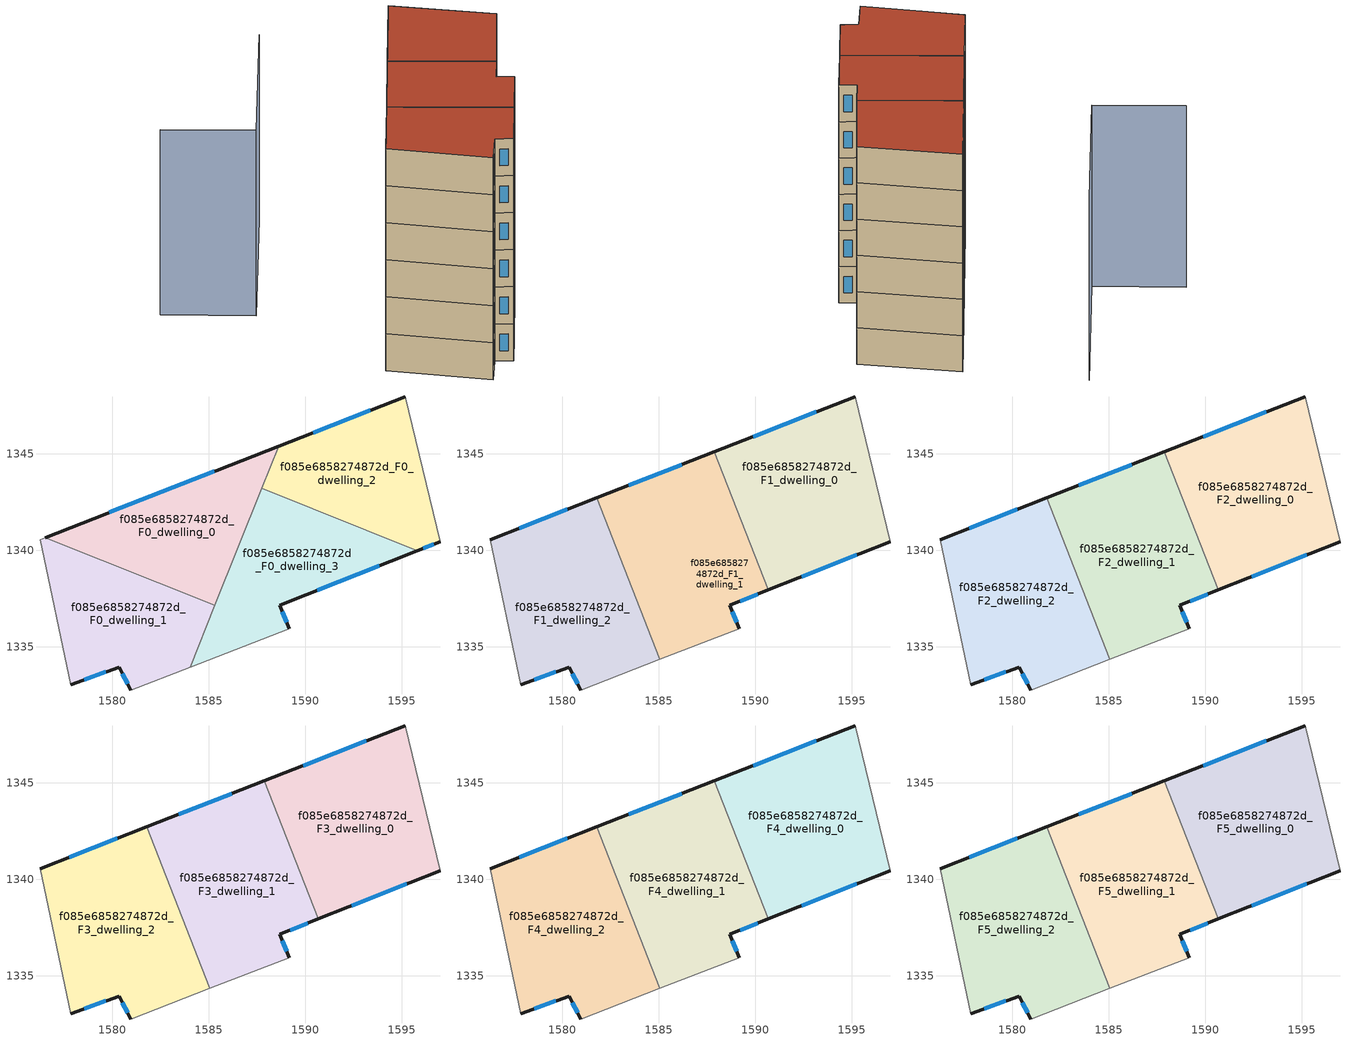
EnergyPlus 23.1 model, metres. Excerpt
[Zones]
f085e6858274872d_F0_dwelling_0
 floor ground (EU_floor_Construction): 1588.61,1345.39 1585.31,1337.15 1576.53,1340.67 z0
 wall outside (EU_wall_Construction): 1588.61,1345.39 1576.53,1340.67 z0:3
 wall to f085e6858274872d_F0_dwelling_1 (EU_wall_Construction): 1576.53,1340.67 1585.31,1337.15 z0:3
 wall to f085e6858274872d_F0_dwelling_3 (EU_wall_Construction): 1585.31,1337.15 1587.74,1343.21 z0:3
 wall to f085e6858274872d_F0_dwelling_2 (EU_wall_Construction): 1587.74,1343.21 1588.61,1345.39 z0:3
 window (EU_Window_Construction): 1585.28,1344.09 1579.85,1341.97 z0.83:2.17
f085e6858274872d_F0_dwelling_1
 floor ground (EU_floor_Construction): 1585.31,1337.15 1584.03,1333.95 1580.96,1332.75 1580.36,1333.96 1577.85,1333.06 1576.26,1340.56 1576.53,1340.67 z0
 wall outside (EU_wall_Construction): 1577.85,1333.06 1580.36,1333.96 1580.96,1332.75 z0:3
 wall adiabatic (EU_wall_Construction): 1580.96,1332.75 1584.03,1333.95 / 1576.53,1340.67 1576.26,1340.56 1577.85,1333.06 z0:3
 wall to f085e6858274872d_F0_dwelling_3 (EU_wall_Construction): 1584.03,1333.95 1585.31,1337.15 z0:3
 window (EU_Window_Construction): 1580.52,1333.63 1580.79,1333.09 / 1578.54,1333.3 1579.67,1333.71 z0.83:2.17
f085e6858274872d_F0_dwelling_2
 floor ground (EU_floor_Construction): 1595.17,1347.96 1596.97,1340.46 1595.79,1339.99 1587.74,1343.21 1588.61,1345.39 z0
 wall outside (EU_wall_Construction): 1595.17,1347.96 1588.61,1345.39 / 1595.79,1339.99 1596.97,1340.46 z0:3
 wall adiabatic (EU_wall_Construction): 1596.97,1340.46 1595.17,1347.96 z0:3
 wall to f085e6858274872d_F0_dwelling_3 (EU_wall_Construction): 1587.74,1343.21 1595.79,1339.99 z0:3
 window (EU_Window_Construction): 1593.37,1347.26 1590.42,1346.1 / 1596.11,1340.12 1596.65,1340.33 z0.83:2.17
f085e6858274872d_F0_dwelling_3
 floor ground (EU_floor_Construction): 1595.79,1339.99 1588.66,1337.16 1589.16,1335.96 1584.03,1333.95 1587.74,1343.21 z0
 wall outside (EU_wall_Construction): 1589.16,1335.96 1588.66,1337.16 1595.79,1339.99 z0:3
 wall adiabatic (EU_wall_Construction): 1584.03,1333.95 1589.16,1335.96 z0:3
 window (EU_Window_Construction): 1590.62,1337.94 1593.83,1339.21 / 1589.03,1336.29 1588.8,1336.83 z0.83:2.17
f085e6858274872d_F1_dwelling_0
 floor to f085e6858274872d_F0_dwelling_2 (EU_floor_Construction): 1595.17,1347.96 1596.97,1340.46 1595.79,1339.99 1588.77,1342.8 1588.18,1344.32 1588.61,1345.39 z3
 floor to f085e6858274872d_F0_dwelling_0 (EU_floor_Construction): 1588.61,1345.39 1588.18,1344.32 1587.87,1345.11 z3
 floor to f085e6858274872d_F0_dwelling_3 (EU_floor_Construction): 1595.79,1339.99 1590.67,1337.95 1588.77,1342.8 z3
 wall outside (EU_wall_Construction): 1595.17,1347.96 1587.87,1345.11 / 1590.67,1337.95 1596.97,1340.46 z3:6
 wall to f085e6858274872d_F1_dwelling_1 (EU_wall_Construction): 1587.87,1345.11 1590.67,1337.95 z3:6
 wall adiabatic (EU_wall_Construction): 1596.97,1340.46 1595.17,1347.96 z3:6
 window (EU_Window_Construction): 1593.16,1347.18 1589.88,1345.89 / 1592.4,1338.64 1595.24,1339.77 z3.83:5.17
f085e6858274872d_F1_dwelling_1
 floor to f085e6858274872d_F0_dwelling_0 (EU_floor_Construction): 1587.87,1345.11 1588.18,1344.32 1585.31,1337.15 1583.71,1337.79 1581.78,1342.72 z3
 floor to f085e6858274872d_F0_dwelling_3 (EU_floor_Construction): 1588.77,1342.8 1590.67,1337.95 1588.66,1337.16 1589.16,1335.96 1585.05,1334.35 1584.62,1335.45 1587.74,1343.21 z3
 floor to f085e6858274872d_F0_dwelling_2 (EU_floor_Construction): 1588.18,1344.32 1588.77,1342.8 1587.74,1343.21 z3
 floor to f085e6858274872d_F0_dwelling_1 (EU_floor_Construction): 1585.31,1337.15 1584.62,1335.45 1583.71,1337.79 z3
 wall outside (EU_wall_Construction): 1589.16,1335.96 1588.66,1337.16 1590.67,1337.95 / 1587.87,1345.11 1581.78,1342.72 z3:6
 wall adiabatic (EU_wall_Construction): 1585.05,1334.35 1589.16,1335.96 z3:6
 wall to f085e6858274872d_F1_dwelling_2 (EU_wall_Construction): 1581.78,1342.72 1585.05,1334.35 z3:6
 window (EU_Window_Construction): 1589.03,1336.29 1588.8,1336.83 / 1586.19,1344.45 1583.45,1343.38 / 1589.22,1337.38 1590.12,1337.73 z3.83:5.17
f085e6858274872d_F1_dwelling_2
 floor to f085e6858274872d_F0_dwelling_1 (EU_floor_Construction): 1583.71,1337.79 1584.62,1335.45 1584.03,1333.95 1580.96,1332.75 1580.36,1333.96 1577.85,1333.06 1576.26,1340.56 1576.53,1340.67 z3
 floor to f085e6858274872d_F0_dwelling_0 (EU_floor_Construction): 1581.78,1342.72 1583.71,1337.79 1576.53,1340.67 z3
 floor to f085e6858274872d_F0_dwelling_3 (EU_floor_Construction): 1584.62,1335.45 1585.05,1334.35 1584.03,1333.95 z3
 wall outside (EU_wall_Construction): 1581.78,1342.72 1576.26,1340.56 / 1577.85,1333.06 1580.36,1333.96 1580.96,1332.75 z3:6
 wall adiabatic (EU_wall_Construction): 1580.96,1332.75 1585.05,1334.35 / 1576.26,1340.56 1577.85,1333.06 z3:6
 window (EU_Window_Construction): 1580.26,1342.13 1577.78,1341.16 / 1580.52,1333.63 1580.79,1333.09 / 1578.54,1333.3 1579.67,1333.71 z3.83:5.17
f085e6858274872d_F2_dwelling_0
 floor to f085e6858274872d_F1_dwelling_0 (EU_floor_Construction): 1595.17,1347.96 1596.97,1340.46 1590.67,1337.95 1587.87,1345.11 z6
 wall outside (EU_wall_Construction): 1595.17,1347.96 1587.87,1345.11 / 1590.67,1337.95 1596.97,1340.46 z6:9
 wall to f085e6858274872d_F2_dwelling_1 (EU_wall_Construction): 1587.87,1345.11 1590.67,1337.95 z6:9
 wall adiabatic (EU_wall_Construction): 1596.97,1340.46 1595.17,1347.96 z6:9
 window (EU_Window_Construction): 1593.16,1347.18 1589.88,1345.89 / 1592.4,1338.64 1595.24,1339.77 z6.83:8.17
f085e6858274872d_F2_dwelling_1
 floor to f085e6858274872d_F1_dwelling_1 (EU_floor_Construction): 1587.87,1345.11 1590.67,1337.95 1588.66,1337.16 1589.16,1335.96 1585.05,1334.35 1581.78,1342.72 z6
 wall outside (EU_wall_Construction): 1589.16,1335.96 1588.66,1337.16 1590.67,1337.95 / 1587.87,1345.11 1581.78,1342.72 z6:9
 wall adiabatic (EU_wall_Construction): 1585.05,1334.35 1589.16,1335.96 z6:9
 wall to f085e6858274872d_F2_dwelling_2 (EU_wall_Construction): 1581.78,1342.72 1585.05,1334.35 z6:9
 window (EU_Window_Construction): 1589.03,1336.29 1588.8,1336.83 / 1586.19,1344.45 1583.45,1343.38 / 1589.22,1337.38 1590.12,1337.73 z6.83:8.17
f085e6858274872d_F2_dwelling_2
 floor to f085e6858274872d_F1_dwelling_2 (EU_floor_Construction): 1581.78,1342.72 1585.05,1334.35 1580.96,1332.75 1580.36,1333.96 1577.85,1333.06 1576.26,1340.56 z6
 wall outside (EU_wall_Construction): 1581.78,1342.72 1576.26,1340.56 / 1577.85,1333.06 1580.36,1333.96 1580.96,1332.75 z6:9
 wall adiabatic (EU_wall_Construction): 1580.96,1332.75 1585.05,1334.35 / 1576.26,1340.56 1577.85,1333.06 z6:9
 window (EU_Window_Construction): 1580.26,1342.13 1577.78,1341.16 / 1580.52,1333.63 1580.79,1333.09 / 1578.54,1333.3 1579.67,1333.71 z6.83:8.17
f085e6858274872d_F3_dwelling_0
 floor to f085e6858274872d_F2_dwelling_0 (EU_floor_Construction): 1595.17,1347.96 1596.97,1340.46 1590.67,1337.95 1587.87,1345.11 z9
 wall outside (EU_wall_Construction): 1595.17,1347.96 1587.87,1345.11 / 1590.67,1337.95 1596.97,1340.46 z9:12
 wall to f085e6858274872d_F3_dwelling_1 (EU_wall_Construction): 1587.87,1345.11 1590.67,1337.95 z9:12
 wall adiabatic (EU_wall_Construction): 1596.97,1340.46 1595.17,1347.96 z9:12
 window (EU_Window_Construction): 1593.16,1347.18 1589.88,1345.89 / 1592.4,1338.64 1595.24,1339.77 z9.83:11.17
f085e6858274872d_F3_dwelling_1
 floor to f085e6858274872d_F2_dwelling_1 (EU_floor_Construction): 1587.87,1345.11 1590.67,1337.95 1588.66,1337.16 1589.16,1335.96 1585.05,1334.35 1581.78,1342.72 z9
 wall outside (EU_wall_Construction): 1589.16,1335.96 1588.66,1337.16 1590.67,1337.95 / 1587.87,1345.11 1581.78,1342.72 z9:12
 wall adiabatic (EU_wall_Construction): 1585.05,1334.35 1589.16,1335.96 z9:12
 wall to f085e6858274872d_F3_dwelling_2 (EU_wall_Construction): 1581.78,1342.72 1585.05,1334.35 z9:12
 window (EU_Window_Construction): 1589.03,1336.29 1588.8,1336.83 / 1586.19,1344.45 1583.45,1343.38 / 1589.22,1337.38 1590.12,1337.73 z9.83:11.17
f085e6858274872d_F3_dwelling_2
 floor to f085e6858274872d_F2_dwelling_2 (EU_floor_Construction): 1581.78,1342.72 1585.05,1334.35 1580.96,1332.75 1580.36,1333.96 1577.85,1333.06 1576.26,1340.56 z9
 wall outside (EU_wall_Construction): 1581.78,1342.72 1576.26,1340.56 / 1577.85,1333.06 1580.36,1333.96 1580.96,1332.75 z9:12
 wall adiabatic (EU_wall_Construction): 1580.96,1332.75 1585.05,1334.35 / 1576.26,1340.56 1577.85,1333.06 z9:12
 window (EU_Window_Construction): 1580.26,1342.13 1577.78,1341.16 / 1580.52,1333.63 1580.79,1333.09 / 1578.54,1333.3 1579.67,1333.71 z9.83:11.17
f085e6858274872d_F4_dwelling_0
 floor to f085e6858274872d_F3_dwelling_0 (EU_floor_Construction): 1595.17,1347.96 1596.97,1340.46 1590.67,1337.95 1587.87,1345.11 z12
 wall outside (EU_wall_Construction): 1595.17,1347.96 1587.87,1345.11 / 1590.67,1337.95 1596.97,1340.46 z12:15
 wall to f085e6858274872d_F4_dwelling_1 (EU_wall_Construction): 1587.87,1345.11 1590.67,1337.95 z12:15
 wall adiabatic (EU_wall_Construction): 1596.97,1340.46 1595.17,1347.96 z12:15
 window (EU_Window_Construction): 1593.16,1347.18 1589.88,1345.89 / 1592.4,1338.64 1595.24,1339.77 z12.83:14.17
f085e6858274872d_F4_dwelling_1
 floor to f085e6858274872d_F3_dwelling_1 (EU_floor_Construction): 1587.87,1345.11 1590.67,1337.95 1588.66,1337.16 1589.16,1335.96 1585.05,1334.35 1581.78,1342.72 z12
 wall outside (EU_wall_Construction): 1589.16,1335.96 1588.66,1337.16 1590.67,1337.95 / 1587.87,1345.11 1581.78,1342.72 z12:15
 wall adiabatic (EU_wall_Construction): 1585.05,1334.35 1589.16,1335.96 z12:15
 wall to f085e6858274872d_F4_dwelling_2 (EU_wall_Construction): 1581.78,1342.72 1585.05,1334.35 z12:15
 window (EU_Window_Construction): 1589.03,1336.29 1588.8,1336.83 / 1586.19,1344.45 1583.45,1343.38 / 1589.22,1337.38 1590.12,1337.73 z12.83:14.17
f085e6858274872d_F4_dwelling_2
 floor to f085e6858274872d_F3_dwelling_2 (EU_floor_Construction): 1581.78,1342.72 1585.05,1334.35 1580.96,1332.75 1580.36,1333.96 1577.85,1333.06 1576.26,1340.56 z12
 wall outside (EU_wall_Construction): 1581.78,1342.72 1576.26,1340.56 / 1577.85,1333.06 1580.36,1333.96 1580.96,1332.75 z12:15
 wall adiabatic (EU_wall_Construction): 1580.96,1332.75 1585.05,1334.35 / 1576.26,1340.56 1577.85,1333.06 z12:15
 window (EU_Window_Construction): 1580.26,1342.13 1577.78,1341.16 / 1580.52,1333.63 1580.79,1333.09 / 1578.54,1333.3 1579.67,1333.71 z12.83:14.17
f085e6858274872d_F5_dwelling_0
 floor to f085e6858274872d_F4_dwelling_0 (EU_floor_Construction): 1595.17,1347.96 1596.97,1340.46 1590.67,1337.95 1587.87,1345.11 z15
 wall outside (EU_wall_Construction): 1595.17,1347.96 1587.87,1345.11 / 1590.67,1337.95 1596.97,1340.46 z15:18
 wall to f085e6858274872d_F5_dwelling_1 (EU_wall_Construction): 1587.87,1345.11 1590.67,1337.95 z15:18
 wall adiabatic (EU_wall_Construction): 1596.97,1340.46 1595.17,1347.96 z15:18
 window (EU_Window_Construction): 1593.16,1347.18 1589.88,1345.89 / 1592.4,1338.64 1595.24,1339.77 z15.83:17.17
 roof outside (EU_roof_Construction): 1596.97,1340.46 1595.17,1347.96 1587.87,1345.11 1590.67,1337.95 z18
f085e6858274872d_F5_dwelling_1
 floor to f085e6858274872d_F4_dwelling_1 (EU_floor_Construction): 1587.87,1345.11 1590.67,1337.95 1588.66,1337.16 1589.16,1335.96 1585.05,1334.35 1581.78,1342.72 z15
 wall outside (EU_wall_Construction): 1589.16,1335.96 1588.66,1337.16 1590.67,1337.95 / 1587.87,1345.11 1581.78,1342.72 z15:18
 wall adiabatic (EU_wall_Construction): 1585.05,1334.35 1589.16,1335.96 z15:18
 wall to f085e6858274872d_F5_dwelling_2 (EU_wall_Construction): 1581.78,1342.72 1585.05,1334.35 z15:18
 window (EU_Window_Construction): 1589.03,1336.29 1588.8,1336.83 / 1586.19,1344.45 1583.45,1343.38 / 1589.22,1337.38 1590.12,1337.73 z15.83:17.17
 roof outside (EU_roof_Construction): 1589.16,1335.96 1588.66,1337.16 1590.67,1337.95 1587.87,1345.11 1581.78,1342.72 1585.05,1334.35 z18
f085e6858274872d_F5_dwelling_2
 floor to f085e6858274872d_F4_dwelling_2 (EU_floor_Construction): 1581.78,1342.72 1585.05,1334.35 1580.96,1332.75 1580.36,1333.96 1577.85,1333.06 1576.26,1340.56 z15
 wall outside (EU_wall_Construction): 1581.78,1342.72 1576.26,1340.56 / 1577.85,1333.06 1580.36,1333.96 1580.96,1332.75 z15:18
 wall adiabatic (EU_wall_Construction): 1580.96,1332.75 1585.05,1334.35 / 1576.26,1340.56 1577.85,1333.06 z15:18
 window (EU_Window_Construction): 1580.26,1342.13 1577.78,1341.16 / 1580.52,1333.63 1580.79,1333.09 / 1578.54,1333.3 1579.67,1333.71 z15.83:17.17
 roof outside (EU_roof_Construction): 1585.05,1334.35 1581.78,1342.72 1576.26,1340.56 1577.85,1333.06 1580.36,1333.96 1580.96,1332.75 z18
shading: 1592.9,1356.85 1580.16,1351.97 / 1580.16,1351.97 1577.74,1358.29 z0:15
[Building]
EU S2 Campaign: North Axis=0; Terrain=City; Solar Distribution=FullExterior
[Site:Location]
Lyon-Bron: Latitude=45.75; Longitude=5; Time Zone=1; Elevation=198
[SizingPeriod:WeatherFileDays]
AnnualSizingPeriod: Begin Month=1; Begin Day of Month=1; End Month=12; End Day of Month=31; Day of Week for Start Day=Monday; Use Weather File Daylight Saving Period=No; Use Weather File Rain and Snow Indicators=No
[MATERIAL]
EU_InternalMass_Material: Roughness=MediumRough; Thickness=0.1; Conductivity=1; Density=1800; Specific Heat=900; Thermal Absorptance=0.9; Solar Absorptance=0.7; Visible Absorptance=0.7
[MATERIAL:NOMASS] Roughness=MediumRough; Thermal Absorptance=0.9; Solar Absorptance=0.7; Visible Absorptance=0.7
Name | Thermal Resistance
EU_wall_NoMass | 0.87146
EU_roof_NoMass | 0.842276
EU_floor_NoMass | 0.496999
[WINDOWMATERIAL:SIMPLEGLAZINGSYSTEM]
EU_Window_SimpleGlazing: UFactor=2.2525; Solar Heat Gain Coefficient=0.76; Visible Transmittance=0.76
[CONSTRUCTION]
EU_wall_Construction: EU_wall_NoMass
EU_roof_Construction: EU_roof_NoMass
EU_floor_Construction: EU_floor_NoMass
EU_Window_Construction: EU_Window_SimpleGlazing
EU_InternalMass_Construction: EU_InternalMass_Material
[ZONE] Type=1; Multiplier=1; Ceiling Height=autocalculate; Floor Area=autocalculate; Part of Total Floor Area=Yes
Name | Volume
f085e6858274872d_F0_dwelling_0 | 126.034
f085e6858274872d_F1_dwelling_0; f085e6858274872d_F2_dwelling_0; f085e6858274872d_F3_dwelling_0; f085e6858274872d_F4_dwelling_0; f085e6858274872d_F5_dwelling_0 | 168.059
f085e6858274872d_F0_dwelling_1 | 126.026
f085e6858274872d_F1_dwelling_1; f085e6858274872d_F2_dwelling_1; f085e6858274872d_F3_dwelling_1; f085e6858274872d_F4_dwelling_1; f085e6858274872d_F5_dwelling_1 | 168.037
f085e6858274872d_F0_dwelling_2 | 126.033
f085e6858274872d_F1_dwelling_2; f085e6858274872d_F2_dwelling_2; f085e6858274872d_F3_dwelling_2; f085e6858274872d_F4_dwelling_2; f085e6858274872d_F5_dwelling_2 | 168.053
f085e6858274872d_F0_dwelling_3 | 126.044
[INTERNALMASS] Construction=EU_InternalMass_Construction
Name | Zone or ZoneList | Surface Area
f085e6858274872d_F0_dwelling_0_EU_InternalMass | f085e6858274872d_F0_dwelling_0 | 42.0117
f085e6858274872d_F0_dwelling_1_EU_InternalMass | f085e6858274872d_F0_dwelling_1 | 42.0087
f085e6858274872d_F0_dwelling_2_EU_InternalMass | f085e6858274872d_F0_dwelling_2 | 42.0114
f085e6858274872d_F0_dwelling_3_EU_InternalMass | f085e6858274872d_F0_dwelling_3 | 42.0149
f085e6858274872d_F1_dwelling_0_EU_InternalMass | f085e6858274872d_F1_dwelling_0 | 56.0201
f085e6858274872d_F1_dwelling_1_EU_InternalMass | f085e6858274872d_F1_dwelling_1 | 56.0126
f085e6858274872d_F1_dwelling_2_EU_InternalMass | f085e6858274872d_F1_dwelling_2 | 56.0178
f085e6858274872d_F2_dwelling_0_EU_InternalMass | f085e6858274872d_F2_dwelling_0 | 56.0201
f085e6858274872d_F2_dwelling_1_EU_InternalMass | f085e6858274872d_F2_dwelling_1 | 56.0126
f085e6858274872d_F2_dwelling_2_EU_InternalMass | f085e6858274872d_F2_dwelling_2 | 56.0178
f085e6858274872d_F3_dwelling_0_EU_InternalMass | f085e6858274872d_F3_dwelling_0 | 56.0201
f085e6858274872d_F3_dwelling_1_EU_InternalMass | f085e6858274872d_F3_dwelling_1 | 56.0126
f085e6858274872d_F3_dwelling_2_EU_InternalMass | f085e6858274872d_F3_dwelling_2 | 56.0178
f085e6858274872d_F4_dwelling_0_EU_InternalMass | f085e6858274872d_F4_dwelling_0 | 56.0201
f085e6858274872d_F4_dwelling_1_EU_InternalMass | f085e6858274872d_F4_dwelling_1 | 56.0126
f085e6858274872d_F4_dwelling_2_EU_InternalMass | f085e6858274872d_F4_dwelling_2 | 56.0178
f085e6858274872d_F5_dwelling_0_EU_InternalMass | f085e6858274872d_F5_dwelling_0 | 56.0201
f085e6858274872d_F5_dwelling_1_EU_InternalMass | f085e6858274872d_F5_dwelling_1 | 56.0126
f085e6858274872d_F5_dwelling_2_EU_InternalMass | f085e6858274872d_F5_dwelling_2 | 56.0178
[OTHEREQUIPMENT] Fuel Type=Electricity; Design Level Calculation Method=Watts/Area; Power per Zone Floor Area=1; Fraction Latent=0; Fraction Radiant=0; Fraction Lost=0; Carbon Dioxide Generation Rate=0; EndUse Subcategory=EU_Step8_InternalGains
Name | Zone or ZoneList or Space or SpaceList | Schedule
EU_Step8_InternalGain_f085e6858274872d_F0_dwelling_0_f000 | f085e6858274872d_F0_dwelling_0 | EU_Step8_GainSchedule_f085e6858274872d_F0_dwelling_0_f000
EU_Step8_InternalGain_f085e6858274872d_F0_dwelling_1_f000 | f085e6858274872d_F0_dwelling_1 | EU_Step8_GainSchedule_f085e6858274872d_F0_dwelling_1_f000
EU_Step8_InternalGain_f085e6858274872d_F0_dwelling_2_f000 | f085e6858274872d_F0_dwelling_2 | EU_Step8_GainSchedule_f085e6858274872d_F0_dwelling_2_f000
EU_Step8_InternalGain_f085e6858274872d_F0_dwelling_3_f000 | f085e6858274872d_F0_dwelling_3 | EU_Step8_GainSchedule_f085e6858274872d_F0_dwelling_3_f000
EU_Step8_InternalGain_f085e6858274872d_F1_dwelling_0_f000 | f085e6858274872d_F1_dwelling_0 | EU_Step8_GainSchedule_f085e6858274872d_F1_dwelling_0_f000
EU_Step8_InternalGain_f085e6858274872d_F1_dwelling_1_f000 | f085e6858274872d_F1_dwelling_1 | EU_Step8_GainSchedule_f085e6858274872d_F1_dwelling_1_f000
EU_Step8_InternalGain_f085e6858274872d_F1_dwelling_2_f000 | f085e6858274872d_F1_dwelling_2 | EU_Step8_GainSchedule_f085e6858274872d_F1_dwelling_2_f000
EU_Step8_InternalGain_f085e6858274872d_F2_dwelling_0_f000 | f085e6858274872d_F2_dwelling_0 | EU_Step8_GainSchedule_f085e6858274872d_F2_dwelling_0_f000
EU_Step8_InternalGain_f085e6858274872d_F2_dwelling_1_f000 | f085e6858274872d_F2_dwelling_1 | EU_Step8_GainSchedule_f085e6858274872d_F2_dwelling_1_f000
EU_Step8_InternalGain_f085e6858274872d_F2_dwelling_2_f000 | f085e6858274872d_F2_dwelling_2 | EU_Step8_GainSchedule_f085e6858274872d_F2_dwelling_2_f000
EU_Step8_InternalGain_f085e6858274872d_F3_dwelling_0_f000 | f085e6858274872d_F3_dwelling_0 | EU_Step8_GainSchedule_f085e6858274872d_F3_dwelling_0_f000
EU_Step8_InternalGain_f085e6858274872d_F3_dwelling_1_f000 | f085e6858274872d_F3_dwelling_1 | EU_Step8_GainSchedule_f085e6858274872d_F3_dwelling_1_f000
EU_Step8_InternalGain_f085e6858274872d_F3_dwelling_2_f000 | f085e6858274872d_F3_dwelling_2 | EU_Step8_GainSchedule_f085e6858274872d_F3_dwelling_2_f000
EU_Step8_InternalGain_f085e6858274872d_F4_dwelling_0_f000 | f085e6858274872d_F4_dwelling_0 | EU_Step8_GainSchedule_f085e6858274872d_F4_dwelling_0_f000
EU_Step8_InternalGain_f085e6858274872d_F4_dwelling_1_f000 | f085e6858274872d_F4_dwelling_1 | EU_Step8_GainSchedule_f085e6858274872d_F4_dwelling_1_f000
EU_Step8_InternalGain_f085e6858274872d_F4_dwelling_2_f000 | f085e6858274872d_F4_dwelling_2 | EU_Step8_GainSchedule_f085e6858274872d_F4_dwelling_2_f000
EU_Step8_InternalGain_f085e6858274872d_F5_dwelling_0_f000 | f085e6858274872d_F5_dwelling_0 | EU_Step8_GainSchedule_f085e6858274872d_F5_dwelling_0_f000
EU_Step8_InternalGain_f085e6858274872d_F5_dwelling_1_f000 | f085e6858274872d_F5_dwelling_1 | EU_Step8_GainSchedule_f085e6858274872d_F5_dwelling_1_f000
EU_Step8_InternalGain_f085e6858274872d_F5_dwelling_2_f000 | f085e6858274872d_F5_dwelling_2 | EU_Step8_GainSchedule_f085e6858274872d_F5_dwelling_2_f000
[ZONEVENTILATION:DESIGNFLOWRATE] Schedule=EU_AlwaysOn; Design Flow Rate Calculation Method=AirChanges/Hour; Air Changes per Hour=0.425; Ventilation Type=Natural; Fan Pressure Rise=0; Fan Total Efficiency=1; Constant Term Coefficient=1; Temperature Term Coefficient=0; Velocity Term Coefficient=0; Velocity Squared Term Coefficient=0; Minimum Indoor Temperature=-100; Maximum Indoor Temperature=100; Delta Temperature=-100; Minimum Outdoor Temperature=-100; Maximum Outdoor Temperature=100; Maximum Wind Speed=40
Name | Zone or ZoneList or Space or SpaceList
EU_ConstantAir_f085e6858274872d_F0_dwelling_0 | f085e6858274872d_F0_dwelling_0
EU_ConstantAir_f085e6858274872d_F0_dwelling_1 | f085e6858274872d_F0_dwelling_1
EU_ConstantAir_f085e6858274872d_F0_dwelling_2 | f085e6858274872d_F0_dwelling_2
EU_ConstantAir_f085e6858274872d_F0_dwelling_3 | f085e6858274872d_F0_dwelling_3
EU_ConstantAir_f085e6858274872d_F1_dwelling_0 | f085e6858274872d_F1_dwelling_0
EU_ConstantAir_f085e6858274872d_F1_dwelling_1 | f085e6858274872d_F1_dwelling_1
EU_ConstantAir_f085e6858274872d_F1_dwelling_2 | f085e6858274872d_F1_dwelling_2
EU_ConstantAir_f085e6858274872d_F2_dwelling_0 | f085e6858274872d_F2_dwelling_0
EU_ConstantAir_f085e6858274872d_F2_dwelling_1 | f085e6858274872d_F2_dwelling_1
EU_ConstantAir_f085e6858274872d_F2_dwelling_2 | f085e6858274872d_F2_dwelling_2
EU_ConstantAir_f085e6858274872d_F3_dwelling_0 | f085e6858274872d_F3_dwelling_0
EU_ConstantAir_f085e6858274872d_F3_dwelling_1 | f085e6858274872d_F3_dwelling_1
EU_ConstantAir_f085e6858274872d_F3_dwelling_2 | f085e6858274872d_F3_dwelling_2
EU_ConstantAir_f085e6858274872d_F4_dwelling_0 | f085e6858274872d_F4_dwelling_0
EU_ConstantAir_f085e6858274872d_F4_dwelling_1 | f085e6858274872d_F4_dwelling_1
EU_ConstantAir_f085e6858274872d_F4_dwelling_2 | f085e6858274872d_F4_dwelling_2
EU_ConstantAir_f085e6858274872d_F5_dwelling_0 | f085e6858274872d_F5_dwelling_0
EU_ConstantAir_f085e6858274872d_F5_dwelling_1 | f085e6858274872d_F5_dwelling_1
EU_ConstantAir_f085e6858274872d_F5_dwelling_2 | f085e6858274872d_F5_dwelling_2
[HVACTEMPLATE:THERMOSTAT] Constant Heating Setpoint=20; Constant Cooling Setpoint=50
EU_HeatOnly_f085e6858274872d_F0_dwelling_0; EU_HeatOnly_f085e6858274872d_F0_dwelling_1; EU_HeatOnly_f085e6858274872d_F0_dwelling_2; EU_HeatOnly_f085e6858274872d_F0_dwelling_3; EU_HeatOnly_f085e6858274872d_F1_dwelling_0; EU_HeatOnly_f085e6858274872d_F1_dwelling_1; EU_HeatOnly_f085e6858274872d_F1_dwelling_2; EU_HeatOnly_f085e6858274872d_F2_dwelling_0; EU_HeatOnly_f085e6858274872d_F2_dwelling_1; EU_HeatOnly_f085e6858274872d_F2_dwelling_2; EU_HeatOnly_f085e6858274872d_F3_dwelling_0; EU_HeatOnly_f085e6858274872d_F3_dwelling_1; EU_HeatOnly_f085e6858274872d_F3_dwelling_2; EU_HeatOnly_f085e6858274872d_F4_dwelling_0; EU_HeatOnly_f085e6858274872d_F4_dwelling_1; EU_HeatOnly_f085e6858274872d_F4_dwelling_2; EU_HeatOnly_f085e6858274872d_F5_dwelling_0; EU_HeatOnly_f085e6858274872d_F5_dwelling_1; EU_HeatOnly_f085e6858274872d_F5_dwelling_2
[HVACTEMPLATE:ZONE:IDEALLOADSAIRSYSTEM] System Availability Schedule=EU_AlwaysOn; Maximum Heating Supply Air Temperature=50; Minimum Cooling Supply Air Temperature=13; Maximum Heating Supply Air Humidity Ratio=0.0156; Minimum Cooling Supply Air Humidity Ratio=0.0077; Heating Limit=NoLimit; Cooling Limit=NoLimit; Heating Availability Schedule=EU_AlwaysOn; Cooling Availability Schedule=EU_CoolingOff; Dehumidification Control Type=ConstantSensibleHeatRatio; Cooling Sensible Heat Ratio=0.7; Dehumidification Setpoint=60; Humidification Control Type=None; Humidification Setpoint=30; Outdoor Air Method=None; Outdoor Air Flow Rate per Person=0.00944; Outdoor Air Flow Rate per Zone Floor Area=0; Outdoor Air Flow Rate per Zone=0; Demand Controlled Ventilation Type=None; Outdoor Air Economizer Type=NoEconomizer; Heat Recovery Type=None; Sensible Heat Recovery Effectiveness=0.7; Latent Heat Recovery Effectiveness=0.65
Name | Template Thermostat
f085e6858274872d_F0_dwelling_0 | EU_HeatOnly_f085e6858274872d_F0_dwelling_0
f085e6858274872d_F0_dwelling_1 | EU_HeatOnly_f085e6858274872d_F0_dwelling_1
f085e6858274872d_F0_dwelling_2 | EU_HeatOnly_f085e6858274872d_F0_dwelling_2
f085e6858274872d_F0_dwelling_3 | EU_HeatOnly_f085e6858274872d_F0_dwelling_3
f085e6858274872d_F1_dwelling_0 | EU_HeatOnly_f085e6858274872d_F1_dwelling_0
f085e6858274872d_F1_dwelling_1 | EU_HeatOnly_f085e6858274872d_F1_dwelling_1
f085e6858274872d_F1_dwelling_2 | EU_HeatOnly_f085e6858274872d_F1_dwelling_2
f085e6858274872d_F2_dwelling_0 | EU_HeatOnly_f085e6858274872d_F2_dwelling_0
f085e6858274872d_F2_dwelling_1 | EU_HeatOnly_f085e6858274872d_F2_dwelling_1
f085e6858274872d_F2_dwelling_2 | EU_HeatOnly_f085e6858274872d_F2_dwelling_2
f085e6858274872d_F3_dwelling_0 | EU_HeatOnly_f085e6858274872d_F3_dwelling_0
f085e6858274872d_F3_dwelling_1 | EU_HeatOnly_f085e6858274872d_F3_dwelling_1
f085e6858274872d_F3_dwelling_2 | EU_HeatOnly_f085e6858274872d_F3_dwelling_2
f085e6858274872d_F4_dwelling_0 | EU_HeatOnly_f085e6858274872d_F4_dwelling_0
f085e6858274872d_F4_dwelling_1 | EU_HeatOnly_f085e6858274872d_F4_dwelling_1
f085e6858274872d_F4_dwelling_2 | EU_HeatOnly_f085e6858274872d_F4_dwelling_2
f085e6858274872d_F5_dwelling_0 | EU_HeatOnly_f085e6858274872d_F5_dwelling_0
f085e6858274872d_F5_dwelling_1 | EU_HeatOnly_f085e6858274872d_F5_dwelling_1
f085e6858274872d_F5_dwelling_2 | EU_HeatOnly_f085e6858274872d_F5_dwelling_2
[SIZING:ZONE] Zone Cooling Design Supply Air Temperature Input Method=SupplyAirTemperature; Zone Cooling Design Supply Air Temperature=13; Zone Heating Design Supply Air Temperature Input Method=SupplyAirTemperature; Zone Heating Design Supply Air Temperature=50; Zone Cooling Design Supply Air Humidity Ratio=0.008; Zone Heating Design Supply Air Humidity Ratio=0.008; Cooling Design Air Flow Method=DesignDay; Cooling Design Air Flow Rate=0; Cooling Minimum Air Flow per Zone Floor Area=0.000762; Cooling Minimum Air Flow=0; Cooling Minimum Air Flow Fraction=0.2; Heating Design Air Flow Method=DesignDay; Heating Design Air Flow Rate=0; Heating Maximum Air Flow per Zone Floor Area=0.002032; Heating Maximum Air Flow=0.141576; Heating Maximum Air Flow Fraction=0.3; Account for Dedicated Outdoor Air System=No; Dedicated Outdoor Air System Control Strategy=NeutralSupplyAir; Dedicated Outdoor Air Low Setpoint Temperature for Design=autosize; Dedicated Outdoor Air High Setpoint Temperature for Design=autosize; Zone Load Sizing Method=Sensible Load Only No Latent Load; Zone Latent Cooling Design Supply Air Humidity Ratio Input Method=HumidityRatioDifference; Zone Cooling Design Supply Air Humidity Ratio Difference=0.005; Zone Latent Heating Design Supply Air Humidity Ratio Input Method=HumidityRatioDifference; Zone Humidification Design Supply Air Humidity Ratio Difference=0.005
f085e6858274872d_F0_dwelling_0; f085e6858274872d_F0_dwelling_1; f085e6858274872d_F0_dwelling_2; f085e6858274872d_F0_dwelling_3; f085e6858274872d_F1_dwelling_0; f085e6858274872d_F1_dwelling_1; f085e6858274872d_F1_dwelling_2; f085e6858274872d_F2_dwelling_0; f085e6858274872d_F2_dwelling_1; f085e6858274872d_F2_dwelling_2; f085e6858274872d_F3_dwelling_0; f085e6858274872d_F3_dwelling_1; f085e6858274872d_F3_dwelling_2; f085e6858274872d_F4_dwelling_0; f085e6858274872d_F4_dwelling_1; f085e6858274872d_F4_dwelling_2; f085e6858274872d_F5_dwelling_0; f085e6858274872d_F5_dwelling_1; f085e6858274872d_F5_dwelling_2
[SCHEDULE:CONSTANT]
Name | Hourly Value
EU_AlwaysOn | 1
EU_CoolingOff | 0
[SCHEDULE:FILE] Column Number=1; Rows to Skip at Top=0; Number of Hours of Data=8760; Column Separator=Comma; Interpolate to Timestep=No; Minutes per Item=60; Adjust Schedule for Daylight Savings=Yes
Name | File
EU_Step8_GainSchedule_f085e6858274872d_F0_dwelling_0_f000 | ../../schedules/f085e6858274872d/f085e6858274872d_F0_dwelling_0_f000_gain.csv
EU_Step8_GainSchedule_f085e6858274872d_F0_dwelling_1_f000 | ../../schedules/f085e6858274872d/f085e6858274872d_F0_dwelling_1_f000_gain.csv
EU_Step8_GainSchedule_f085e6858274872d_F0_dwelling_2_f000 | ../../schedules/f085e6858274872d/f085e6858274872d_F0_dwelling_2_f000_gain.csv
EU_Step8_GainSchedule_f085e6858274872d_F0_dwelling_3_f000 | ../../schedules/f085e6858274872d/f085e6858274872d_F0_dwelling_3_f000_gain.csv
EU_Step8_GainSchedule_f085e6858274872d_F1_dwelling_0_f000 | ../../schedules/f085e6858274872d/f085e6858274872d_F1_dwelling_0_f000_gain.csv
EU_Step8_GainSchedule_f085e6858274872d_F1_dwelling_1_f000 | ../../schedules/f085e6858274872d/f085e6858274872d_F1_dwelling_1_f000_gain.csv
EU_Step8_GainSchedule_f085e6858274872d_F1_dwelling_2_f000 | ../../schedules/f085e6858274872d/f085e6858274872d_F1_dwelling_2_f000_gain.csv
EU_Step8_GainSchedule_f085e6858274872d_F2_dwelling_0_f000 | ../../schedules/f085e6858274872d/f085e6858274872d_F2_dwelling_0_f000_gain.csv
EU_Step8_GainSchedule_f085e6858274872d_F2_dwelling_1_f000 | ../../schedules/f085e6858274872d/f085e6858274872d_F2_dwelling_1_f000_gain.csv
EU_Step8_GainSchedule_f085e6858274872d_F2_dwelling_2_f000 | ../../schedules/f085e6858274872d/f085e6858274872d_F2_dwelling_2_f000_gain.csv
EU_Step8_GainSchedule_f085e6858274872d_F3_dwelling_0_f000 | ../../schedules/f085e6858274872d/f085e6858274872d_F3_dwelling_0_f000_gain.csv
EU_Step8_GainSchedule_f085e6858274872d_F3_dwelling_1_f000 | ../../schedules/f085e6858274872d/f085e6858274872d_F3_dwelling_1_f000_gain.csv
EU_Step8_GainSchedule_f085e6858274872d_F3_dwelling_2_f000 | ../../schedules/f085e6858274872d/f085e6858274872d_F3_dwelling_2_f000_gain.csv
EU_Step8_GainSchedule_f085e6858274872d_F4_dwelling_0_f000 | ../../schedules/f085e6858274872d/f085e6858274872d_F4_dwelling_0_f000_gain.csv
EU_Step8_GainSchedule_f085e6858274872d_F4_dwelling_1_f000 | ../../schedules/f085e6858274872d/f085e6858274872d_F4_dwelling_1_f000_gain.csv
EU_Step8_GainSchedule_f085e6858274872d_F4_dwelling_2_f000 | ../../schedules/f085e6858274872d/f085e6858274872d_F4_dwelling_2_f000_gain.csv
EU_Step8_GainSchedule_f085e6858274872d_F5_dwelling_0_f000 | ../../schedules/f085e6858274872d/f085e6858274872d_F5_dwelling_0_f000_gain.csv
EU_Step8_GainSchedule_f085e6858274872d_F5_dwelling_1_f000 | ../../schedules/f085e6858274872d/f085e6858274872d_F5_dwelling_1_f000_gain.csv
EU_Step8_GainSchedule_f085e6858274872d_F5_dwelling_2_f000 | ../../schedules/f085e6858274872d/f085e6858274872d_F5_dwelling_2_f000_gain.csv
